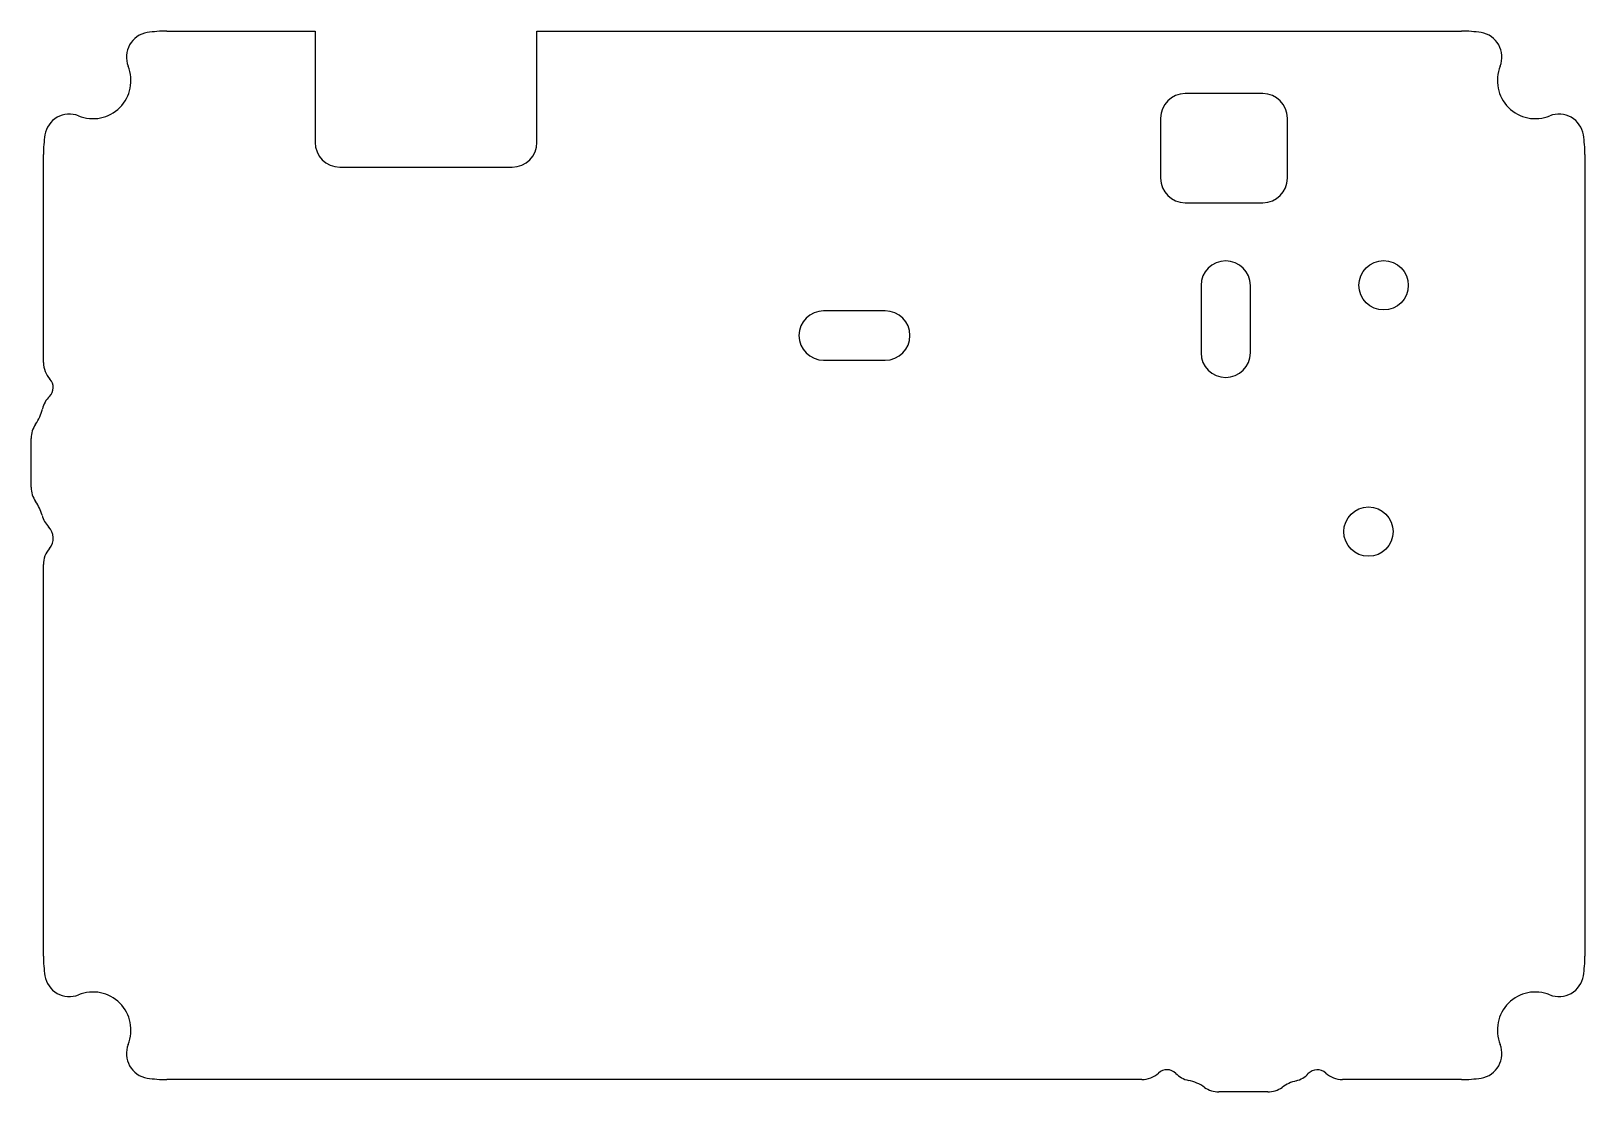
# Model space of a CAD drawing. Header units: millimetres. Extents: x -11 to 115, y -11 to 75.
import ezdxf

# ---------------------------------------------------------------- set-up
doc = ezdxf.new("R2010")
doc.units = ezdxf.units.MM

msp = doc.modelspace()

# ---------------------------------------------------------------- linework, layer by layer
at = {"color": 7, "linetype": 'Continuous', "lineweight": 25}
for p, q in [((0, 75), (12.03, 75)), ((12.03, 75), (12.03, 65.98)), ((30.02, 75), (105, 75)), ((30.02, 65.98), (30.02, 75)), ((88.88, 69.93), (82.59, 69.93)), ((80.59, 67.93), (80.59, 63.08)), ((90.88, 63.08), (90.88, 67.93)), ((-10, 48.14), (-10, 65)), ((115, 65), (115, 0)), ((14.03, 63.98), (28.02, 63.98)), ((82.59, 61.08), (88.88, 61.08)), ((83.87, 54.37), (83.87, 48.92)), ((87.87, 48.92), (87.87, 54.37)), ((58.27, 52.32), (53.27, 52.32)), ((53.27, 48.32), (58.27, 48.32)), ((-11, 38.02), (-11, 41.98)), ((-10, 0), (-10, 31.75)), ((79.06, -10), (0, -10)), ((105, -10), (95.34, -10)), ((89.28, -11), (85.32, -11))]:
    msp.add_line(p, q, dxfattribs=at)
for centre in [(98.68, 54.39), (97.45, 34.42)]:
    msp.add_circle(centre, 2, dxfattribs=at)
for centre, radius, start, end in [((-1.27, 72.9), 2, 99.1109, 201.8617), ((0, 65), 10, 90, 99.1109), ((105, 65), 10, 80.8891, 90), ((106.27, 72.9), 2, 338.1383, 80.8891), ((-6, 71), 3.1, 248.1383, 21.8617), ((111, 71), 3.1, 158.1383, 291.8617), ((82.59, 67.93), 2, 90, 180), ((88.88, 67.93), 2, 0, 90), ((-7.9, 66.27), 2, 68.1383, 170.8891), ((112.9, 66.27), 2, 9.1109, 111.8617), ((0, 65), 10, 170.8891, 180), ((14.03, 65.98), 2, 180, 270), ((28.02, 65.98), 2, 270, 0), ((105, 65), 10, 0, 9.1109), ((82.59, 63.08), 2, 180, 270), ((88.88, 63.08), 2, 270, 0), ((85.87, 54.37), 2, 0, 180), ((53.27, 50.32), 2, 90, 270), ((58.27, 50.32), 2, 270, 90), ((-8, 48.14), 2, 180, 222.8334), ((85.87, 48.92), 2, 180, 0), ((-10.2, 46.1), 1, 313.5828, 42.8334), ((-8.13, 43.93), 2, 133.5828, 167.3319), ((-13.41, 45.11), 3.41, 324.617, 347.3319), ((-9, 41.98), 2, 144.617, 180), ((-9, 38.02), 2, 180, 215.3834), ((-13.41, 34.89), 3.41, 14.4814, 35.3834), ((-8.17, 36.24), 2, 194.4814, 225.1428), ((-10.5, 33.9), 1.3, 319.2399, 45.1428), ((-8, 31.75), 2, 139.2399, 180), ((0, 0), 10, 180, 189.1109), ((105, 0), 10, 350.8891, 0), ((-7.9, -1.27), 2, 189.1109, 291.8617), ((112.9, -1.27), 2, 248.1383, 350.8891), ((-6, -6), 3.1, 338.1383, 111.8617), ((111, -6), 3.1, 68.1383, 201.8617), ((-1.27, -7.9), 2, 158.1383, 260.8891), ((106.27, -7.9), 2, 279.1109, 21.8617), ((0, 0), 10, 260.8891, 270), ((79.06, -8), 2, 270, 312.8334), ((81.1, -10.2), 1, 44.333, 132.8334), ((83.25, -8.1), 2, 224.333, 258.6916), ((82.18, -13.41), 3.41, 54.588, 78.6916), ((91.1, -8.16), 2, 284.0695, 317.1847), ((93.3, -10.2), 1, 47.1666, 137.1847), ((95.34, -8), 2, 227.1666, 270), ((105, 0), 10, 270, 279.1109), ((85.32, -9), 2, 234.588, 270), ((89.28, -9), 2, 270, 305.4072), ((92.42, -13.41), 3.41, 104.0695, 125.4072)]:
    msp.add_arc(centre, radius, start, end, dxfattribs=at)

doc.saveas('drawing.dxf')
